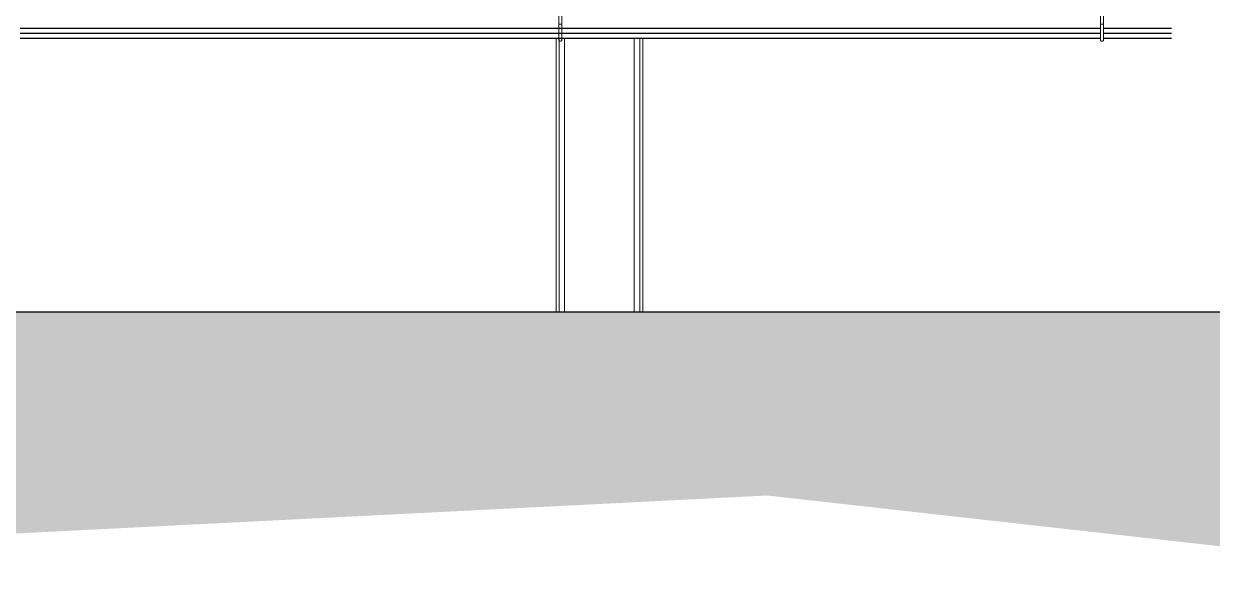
# Model space of a CAD drawing. Header units: feet. Extents: x -17 to 1389, y -162 to 787.
# Drawn here: x 526 to 604.9, y 17.6 to 54.1 of the extents above; entities that cross this region are included whole.
import ezdxf

# ---------------------------------------------------------------- set-up
doc = ezdxf.new("R2010")
doc.units = ezdxf.units.FT
doc.header["$MEASUREMENT"] = 0
for name, color, linetype in [('ATI CENTER SUPPORT', 7, 'Continuous'), ('ATI_EARTH', 34, 'Continuous'), ('DC STRING CABLES', 30, 'Continuous'), ('WIRE MANAGEMENT', 4, 'Continuous')]:
    doc.layers.add(name, color=color, linetype=linetype)

msp = doc.modelspace()

# ---------------------------------------------------------------- hatches: boundary and pattern name
at = {"layer": 'ATI_EARTH'}
h = msp.add_hatch(dxfattribs=at)
h.set_pattern_fill('EARTH', color=256, scale=1.139728, angle=45)
h.set_pattern_definition([(45, (-15599350.6315, -7768332.1494), (0, 10.2350524967), [7.237275026, -7.237275026]), (45, (-15599352.5505, -7768330.23), (0, 10.2350524967), [7.237275026, -7.237275026]), (45, (-15599354.4696, -7768328.311), (0, 10.2350524967), [7.237275026, -7.237275026]), (135, (-15599354.4696, -7768327.032), (-10.2350524967, 0), [7.237275026, -7.237275026]), (135, (-15599352.5505, -7768325.113), (-10.2350524967, 0), [7.237275026, -7.237275026]), (135, (-15599350.6315, -7768323.194), (-10.2350524967, 0), [7.237275026, -7.237275026])])
h.paths.add_polyline_path([(676.50531, 34.97633), (622.02978, 17.55968), (575.36517, 22.79066), (517.62891, 19.87339), (475.97827, 25.49586), (428.94705, 21.09663), (402.24949, 25.49586), (349.33726, 19.87339), (319.73822, 22.79066), (276.04411, 17.55968), (250.7529, 34.97633)])

# ---------------------------------------------------------------- linework, layer by layer
at = {"layer": 'ATI CENTER SUPPORT', "color": 8, "linetype": 'Continuous', "lineweight": 15}
for p, q in [((561.33204, 53.18313), (561.33204, 34.97633)), ((561.52458, 53.18313), (561.52458, 34.97633)), ((561.89486, 53.18313), (561.89486, 34.97633)), ((566.52577, 53.18313), (566.52577, 34.97633)), ((566.89605, 53.18313), (566.89605, 34.97633)), ((567.08859, 53.18313), (567.08859, 34.97633))]:
    msp.add_line(p, q, dxfattribs=at)
at = {"layer": 'ATI_EARTH', "color": 7}
msp.add_lwpolyline([(676.50531, 34.97633), (250.7529, 34.97633)], dxfattribs=at)
at = {"layer": 'DC STRING CABLES', "flags": 128}
for points in [[(525.71551, 53.84805), (597.50695, 53.84805)], [(597.71551, 53.84805), (602.22921, 53.84805)], [(525.71551, 53.51559), (597.50695, 53.51559)], [(525.71551, 53.18313), (597.50695, 53.18313)], [(597.71551, 53.51559), (602.22921, 53.51559)], [(597.71551, 53.18313), (602.22921, 53.18313)]]:
    msp.add_lwpolyline(points, dxfattribs=at)
at = {"layer": 'WIRE MANAGEMENT', "color": 4, "linetype": 'Continuous', "lineweight": 18}
for p, q in [((561.50695, 53.07885), (561.50695, 61.66708)), ((561.71551, 61.66708), (561.71551, 53.07885)), ((597.50695, 53.07885), (597.50695, 61.66708)), ((597.71551, 61.66708), (597.71551, 53.07885))]:
    msp.add_line(p, q, dxfattribs=at)
for centre, start, end in [((561.58757, 53.96688), 80.8345062, 122.8577996), ((561.6349, 53.96688), 57.1422004, 99.1654938), ((597.58757, 53.96688), 80.8345062, 122.8577996), ((597.6349, 53.96688), 57.1422004, 99.1654938)]:
    msp.add_arc(centre, 0.14858, start, end, dxfattribs=at)
for points in [[(561.71551, 53.07741), (561.71475, 53.06874), (561.7133, 53.0522), (561.70062, 53.02462), (561.67944, 53.00024), (561.65208, 52.98403), (561.62536, 52.97619), (561.5946, 52.97567), (561.56511, 52.98613), (561.54108, 53.00335), (561.52385, 53.02263), (561.51005, 53.04773), (561.50801, 53.06725), (561.50695, 53.07741)], [(597.71551, 53.07741), (597.71475, 53.06874), (597.7133, 53.0522), (597.70062, 53.02462), (597.67944, 53.00024), (597.65208, 52.98403), (597.62536, 52.97619), (597.5946, 52.97567), (597.56511, 52.98613), (597.54108, 53.00335), (597.52385, 53.02263), (597.51005, 53.04773), (597.50801, 53.06725), (597.50695, 53.07741)]]:
    msp.add_open_spline(points, degree=3, knots=[0, 0, 0, 0, 0.08122491, 0.15499666, 0.28126271, 0.37854637, 0.44992378, 0.54101723, 0.66320251, 0.73640926, 0.81717991, 0.90487523, 1, 1, 1, 1], dxfattribs=at)

doc.saveas('drawing.dxf')
